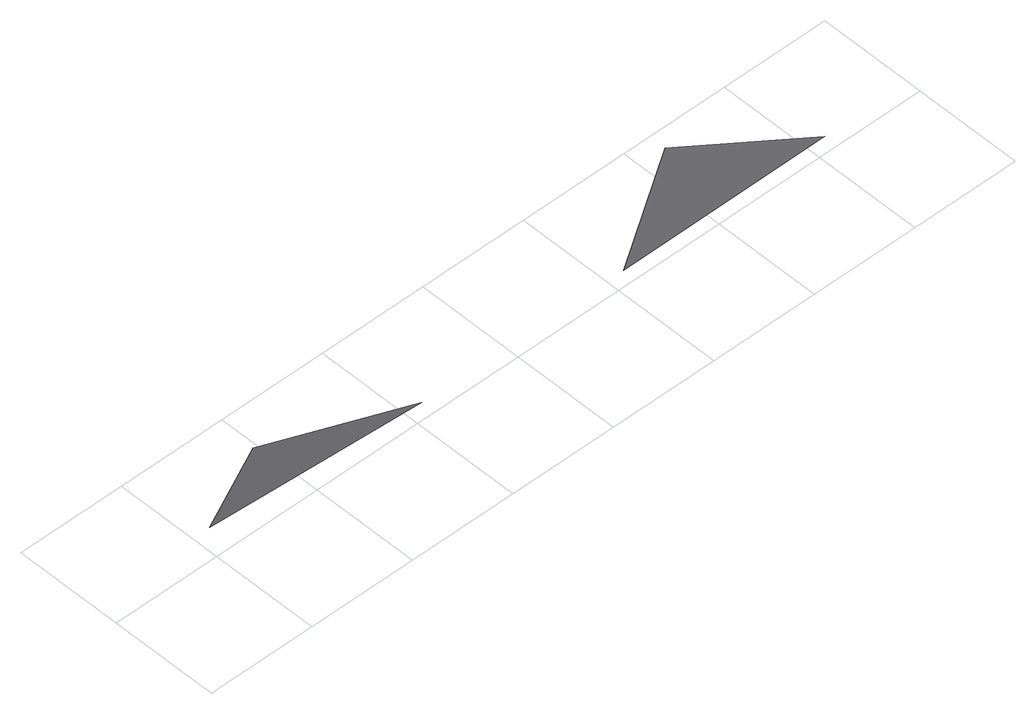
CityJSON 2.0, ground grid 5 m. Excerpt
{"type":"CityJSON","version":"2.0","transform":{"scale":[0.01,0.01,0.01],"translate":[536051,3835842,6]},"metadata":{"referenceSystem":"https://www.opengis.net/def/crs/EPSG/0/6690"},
"CityObjects":{
"road1":{"type":"Road","attributes":{"RoadStructureAttribute.sectionType":"1"},"geometry":[{"type":"MultiSurface","lod":"3","boundaries":[[[0,1,2]],[[3,4,5]]],"semantics":{"surfaces":[{"type":"TrafficArea","function":"2000"}],"values":[0,0]}}]}
},
"vertices":[
[476,309,12],[87,127,2],[1085,68,3],[2622,411,13],[2085,62,3],[3084,61,10]
]}
